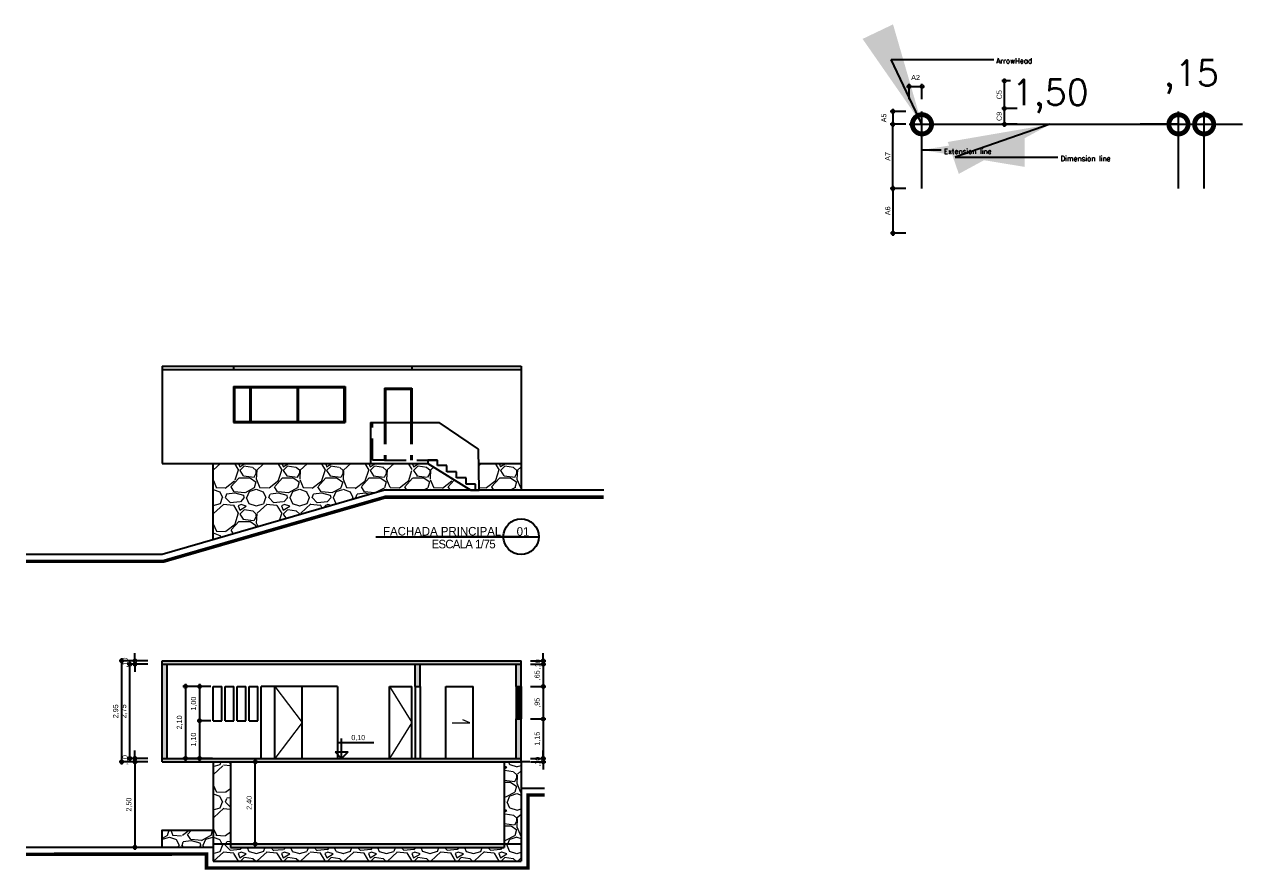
# Model space of a CAD drawing. Header units: metres. Extents: x 6220 to 6377, y 4091 to 4165.
# Drawn here: x 6244.17 to 6279.79, y 4121.72 to 4146.41 of the extents above; entities that cross this region are included whole.
import ezdxf

# ---------------------------------------------------------------- set-up
doc = ezdxf.new("R2010")
doc.units = ezdxf.units.M
doc.header["$LTSCALE"] = 0.05
doc.linetypes.add('DASHED', pattern=[19.05, 12.7, -6.35])
for name, color, linetype in [('ALV_VS', 2, 'Continuous'), ('FINA', 1, 'Continuous'), ('GROSSA', 4, 'Continuous'), ('MÉDIA', 2, 'Continuous'), ('PROJEÇÃO INFERIOR', 1, 'DASHED'), ('SECÇÃO', 3, 'Continuous'), ('SIMB_01', 1, 'Continuous'), ('TEXTO+COTAS', 8, 'Continuous')]:
    doc.layers.add(name, color=color, linetype=linetype)
doc.layers.add('COTA AZUL', color=5, linetype='Continuous', lineweight=25, true_color=0x0000ff)
doc.layers.add('COTA_SEPIA', color=7, linetype='Continuous', lineweight=25, true_color=0xd11b2c)
doc.layers.add('HATCH', color=252, linetype='Continuous', lineweight=20)
doc.styles.add('arial', font='arial.ttf')
doc.styles.add('ROMANS', font='romans.shx')
doc.styles.add('Winnie2017', font='GOTHIC.TTF')
doc.dimstyles.new('Info 01 - annot', dxfattribs={"dimtxt": 2, "dimasz": 3, "dimexe": 1, "dimexo": 1, "dimgap": 1, "dimtad": 1, "dimzin": 4, "dimtxsty": 'arial', "dimblk": 'DOTSMALL', "dimcen": 2, "dimdle": 1, "dimclrd": 256, "dimclre": 256, "dimclrt": 1, "dimazin": 2, "dimtfac": 0.09, "dimtmove": 2, "dimatfit": 2, "dimfxl": 5, "dimfxlon": 1, "dimtolj": 1, "dimtzin": 4, "dimlwd": -1, "dimarcsym": 1})

# ---------------------------------------------------------------- blocks, each defined once
blk = doc.blocks.new('_DotSmall')
at = {"color": 0, "linetype": 'ByBlock', "const_width": 0.5}
blk.add_lwpolyline([(-0.0625, 0, 1), (0.0625, 0, 1)], format="xyb", close=True, dxfattribs=at)
blk = doc.blocks.new('*D82')
at = {"layer": 'COTA AZUL', "lineweight": -2, "transparency": 16777216}
for p, q in [((6247.625, 4127.718), (6247.175, 4127.718)), ((6247.625, 4124.968), (6247.175, 4124.968))]:
    blk.add_line(p, q, dxfattribs=at)
at = {"layer": 'COTA AZUL', "transparency": 16777216}
blk.add_line((6247.25, 4124.893), (6247.25, 4127.793), dxfattribs=at)
at = {"layer": 'Defpoints', "color": 0, "transparency": 16777216}
for p in [(6247.25, 4127.718), (6248.192, 4127.718), (6248.192, 4124.968)]:
    blk.add_point(p, dxfattribs=at)
at = {"layer": 'COTA AZUL', "transparency": 16777216, "xscale": 0.225, "yscale": 0.225, "zscale": 0.225}
for p, rotation in [((6247.25, 4127.718), 90), ((6247.25, 4124.968), 270)]:
    blk.add_blockref('_DotSmall', p, dxfattribs=dict(at, rotation=rotation))
at = {"layer": 'COTA AZUL', "color": 1, "transparency": 16777216, "insert": (6247.085, 4126.343), "char_height": 0.15, "attachment_point": 5, "rotation": 90, "style": 'arial'}
blk.add_mtext('\\A1;2,75', dxfattribs=at)
blk = doc.blocks.new('*D83')
at = {"layer": 'COTA AZUL', "lineweight": -2, "transparency": 16777216}
for p, q in [((6247.775, 4127.818), (6247.325, 4127.818)), ((6247.775, 4127.718), (6247.325, 4127.718))]:
    blk.add_line(p, q, dxfattribs=at)
at = {"layer": 'COTA AZUL', "transparency": 16777216}
for p, q in [((6247.4, 4127.818), (6247.4, 4128.043)), ((6247.4, 4127.718), (6247.4, 4127.818)), ((6247.4, 4127.718), (6247.4, 4127.493))]:
    blk.add_line(p, q, dxfattribs=at)
at = {"layer": 'Defpoints', "color": 0, "transparency": 16777216}
for p in [(6247.4, 4127.818), (6248.192, 4127.818), (6248.192, 4127.718)]:
    blk.add_point(p, dxfattribs=at)
at = {"layer": 'COTA AZUL', "transparency": 16777216, "xscale": 0.225, "yscale": 0.225, "zscale": 0.225}
for p, rotation in [((6247.4, 4127.818), 270), ((6247.4, 4127.718), 90)]:
    blk.add_blockref('_DotSmall', p, dxfattribs=dict(at, rotation=rotation))
at = {"layer": 'COTA AZUL', "color": 1, "transparency": 16777216, "insert": (6247.123, 4127.768), "char_height": 0.15, "attachment_point": 5, "rotation": 90, "style": 'arial'}
blk.add_mtext('\\A1;,10', dxfattribs=at)
blk = doc.blocks.new('*D84')
at = {"layer": 'COTA AZUL', "transparency": 16777216}
blk.add_line((6247.4, 4124.94), (6247.4, 4122.295), dxfattribs=at)
at = {"layer": 'COTA AZUL', "lineweight": -2, "transparency": 16777216}
for p, q in [((6247.4, 4124.865), (6247.475, 4124.865)), ((6247.4, 4122.37), (6247.475, 4122.37))]:
    blk.add_line(p, q, dxfattribs=at)
at = {"layer": 'Defpoints', "color": 0, "transparency": 16777216}
for p in [(6247.4, 4124.865), (6247.4, 4122.37), (6247.4, 4122.37)]:
    blk.add_point(p, dxfattribs=at)
at = {"layer": 'COTA AZUL', "transparency": 16777216, "xscale": 0.225, "yscale": 0.225, "zscale": 0.225}
for p, rotation in [((6247.4, 4124.865), 90), ((6247.4, 4122.37), 270)]:
    blk.add_blockref('_DotSmall', p, dxfattribs=dict(at, rotation=rotation))
at = {"layer": 'COTA AZUL', "color": 1, "transparency": 16777216, "insert": (6247.235, 4123.618), "char_height": 0.15, "attachment_point": 5, "rotation": 90, "style": 'arial'}
blk.add_mtext('\\A1;2,50', dxfattribs=at)
blk = doc.blocks.new('*D85')
at = {"layer": 'COTA AZUL', "lineweight": -2, "transparency": 16777216}
for p, q in [((6258.963, 4127.818), (6259.413, 4127.818)), ((6258.963, 4127.718), (6259.413, 4127.718))]:
    blk.add_line(p, q, dxfattribs=at)
at = {"layer": 'COTA AZUL', "transparency": 16777216}
for p, q in [((6259.338, 4127.818), (6259.338, 4128.043)), ((6259.338, 4127.718), (6259.338, 4127.818)), ((6259.338, 4127.718), (6259.338, 4127.493))]:
    blk.add_line(p, q, dxfattribs=at)
at = {"layer": 'Defpoints', "color": 0, "transparency": 16777216}
for p in [(6258.542, 4127.718), (6258.692, 4127.818), (6259.338, 4127.818)]:
    blk.add_point(p, dxfattribs=at)
at = {"layer": 'COTA AZUL', "transparency": 16777216, "xscale": 0.225, "yscale": 0.225, "zscale": 0.225}
for p, rotation in [((6259.338, 4127.818), 270), ((6259.338, 4127.718), 90)]:
    blk.add_blockref('_DotSmall', p, dxfattribs=dict(at, rotation=rotation))
at = {"layer": 'COTA AZUL', "color": 1, "transparency": 16777216, "insert": (6259.188, 4127.718), "char_height": 0.15, "attachment_point": 5, "rotation": 90, "style": 'arial'}
blk.add_mtext('\\A1;,10', dxfattribs=at)
blk = doc.blocks.new('*D86')
at = {"layer": 'COTA AZUL', "lineweight": -2, "transparency": 16777216}
for p, q in [((6258.963, 4127.718), (6259.413, 4127.718)), ((6258.963, 4127.068), (6259.413, 4127.068))]:
    blk.add_line(p, q, dxfattribs=at)
at = {"layer": 'COTA AZUL', "transparency": 16777216}
blk.add_line((6259.338, 4127.793), (6259.338, 4126.993), dxfattribs=at)
at = {"layer": 'Defpoints', "color": 0, "transparency": 16777216}
for p in [(6258.542, 4127.718), (6258.542, 4127.068), (6259.338, 4127.068)]:
    blk.add_point(p, dxfattribs=at)
at = {"layer": 'COTA AZUL', "transparency": 16777216, "xscale": 0.225, "yscale": 0.225, "zscale": 0.225}
for p, rotation in [((6259.338, 4127.718), 90), ((6259.338, 4127.068), 270)]:
    blk.add_blockref('_DotSmall', p, dxfattribs=dict(at, rotation=rotation))
at = {"layer": 'COTA AZUL', "color": 1, "transparency": 16777216, "insert": (6259.173, 4127.393), "char_height": 0.15, "attachment_point": 5, "rotation": 90, "style": 'arial'}
blk.add_mtext('\\A1;,65', dxfattribs=at)
blk = doc.blocks.new('*D87')
at = {"layer": 'COTA AZUL', "lineweight": -2, "transparency": 16777216}
for p, q in [((6258.963, 4127.068), (6259.413, 4127.068)), ((6258.963, 4126.118), (6259.413, 4126.118))]:
    blk.add_line(p, q, dxfattribs=at)
at = {"layer": 'COTA AZUL', "transparency": 16777216}
blk.add_line((6259.338, 4127.143), (6259.338, 4126.043), dxfattribs=at)
at = {"layer": 'Defpoints', "color": 0, "transparency": 16777216}
for p in [(6258.542, 4127.068), (6258.542, 4126.118), (6259.338, 4126.118)]:
    blk.add_point(p, dxfattribs=at)
at = {"layer": 'COTA AZUL', "transparency": 16777216, "xscale": 0.225, "yscale": 0.225, "zscale": 0.225}
for p, rotation in [((6259.338, 4127.068), 90), ((6259.338, 4126.118), 270)]:
    blk.add_blockref('_DotSmall', p, dxfattribs=dict(at, rotation=rotation))
at = {"layer": 'COTA AZUL', "color": 1, "transparency": 16777216, "insert": (6259.173, 4126.593), "char_height": 0.15, "attachment_point": 5, "rotation": 90, "style": 'arial'}
blk.add_mtext('\\A1;,95', dxfattribs=at)
blk = doc.blocks.new('*D88')
at = {"layer": 'COTA AZUL', "lineweight": -2, "transparency": 16777216}
for p, q in [((6258.963, 4126.118), (6259.413, 4126.118)), ((6258.963, 4124.968), (6259.413, 4124.968))]:
    blk.add_line(p, q, dxfattribs=at)
at = {"layer": 'COTA AZUL', "transparency": 16777216}
blk.add_line((6259.338, 4126.193), (6259.338, 4124.893), dxfattribs=at)
at = {"layer": 'Defpoints', "color": 0, "transparency": 16777216}
for p in [(6258.542, 4126.118), (6258.542, 4124.968), (6259.338, 4124.968)]:
    blk.add_point(p, dxfattribs=at)
at = {"layer": 'COTA AZUL', "transparency": 16777216, "xscale": 0.225, "yscale": 0.225, "zscale": 0.225}
for p, rotation in [((6259.338, 4126.118), 90), ((6259.338, 4124.968), 270)]:
    blk.add_blockref('_DotSmall', p, dxfattribs=dict(at, rotation=rotation))
at = {"layer": 'COTA AZUL', "color": 1, "transparency": 16777216, "insert": (6259.173, 4125.543), "char_height": 0.15, "attachment_point": 5, "rotation": 90, "style": 'arial'}
blk.add_mtext('\\A1;1,15', dxfattribs=at)
blk = doc.blocks.new('*D89')
at = {"layer": 'COTA AZUL', "lineweight": -2, "transparency": 16777216}
for p, q in [((6258.963, 4124.968), (6259.413, 4124.968)), ((6258.963, 4124.868), (6259.413, 4124.868))]:
    blk.add_line(p, q, dxfattribs=at)
at = {"layer": 'COTA AZUL', "transparency": 16777216}
for p, q in [((6259.338, 4124.968), (6259.338, 4125.193)), ((6259.338, 4124.968), (6259.338, 4124.868)), ((6259.338, 4124.868), (6259.338, 4124.643))]:
    blk.add_line(p, q, dxfattribs=at)
at = {"layer": 'Defpoints', "color": 0, "transparency": 16777216}
for p in [(6258.542, 4124.968), (6258.692, 4124.868), (6259.338, 4124.868)]:
    blk.add_point(p, dxfattribs=at)
at = {"layer": 'COTA AZUL', "transparency": 16777216, "xscale": 0.225, "yscale": 0.225, "zscale": 0.225}
for p, rotation in [((6259.338, 4124.968), 270), ((6259.338, 4124.868), 90)]:
    blk.add_blockref('_DotSmall', p, dxfattribs=dict(at, rotation=rotation))
at = {"layer": 'COTA AZUL', "color": 1, "transparency": 16777216, "insert": (6259.188, 4124.868), "char_height": 0.15, "attachment_point": 5, "rotation": 90, "style": 'arial'}
blk.add_mtext('\\A1;,10', dxfattribs=at)
blk = doc.blocks.new('*D90')
at = {"layer": 'COTA AZUL', "lineweight": -2, "transparency": 16777216}
for p, q in [((6249.617, 4127.068), (6249.215, 4127.068)), ((6249.617, 4126.068), (6249.215, 4126.068))]:
    blk.add_line(p, q, dxfattribs=at)
at = {"layer": 'COTA AZUL', "transparency": 16777216}
blk.add_line((6249.29, 4127.143), (6249.29, 4125.993), dxfattribs=at)
at = {"layer": 'Defpoints', "color": 0, "transparency": 16777216}
for p in [(6249.692, 4127.068), (6249.29, 4126.068), (6249.692, 4126.068)]:
    blk.add_point(p, dxfattribs=at)
at = {"layer": 'COTA AZUL', "transparency": 16777216, "xscale": 0.225, "yscale": 0.225, "zscale": 0.225}
for p, rotation in [((6249.29, 4127.068), 90), ((6249.29, 4126.068), 270)]:
    blk.add_blockref('_DotSmall', p, dxfattribs=dict(at, rotation=rotation))
at = {"layer": 'COTA AZUL', "color": 1, "transparency": 16777216, "insert": (6249.125, 4126.568), "char_height": 0.15, "attachment_point": 5, "rotation": 90, "style": 'arial'}
blk.add_mtext('\\A1;1,00', dxfattribs=at)
blk = doc.blocks.new('*D91')
at = {"layer": 'COTA AZUL', "lineweight": -2, "transparency": 16777216}
for p, q in [((6249.253, 4127.068), (6248.803, 4127.068)), ((6249.253, 4124.968), (6248.803, 4124.968))]:
    blk.add_line(p, q, dxfattribs=at)
at = {"layer": 'COTA AZUL', "transparency": 16777216}
blk.add_line((6248.878, 4127.143), (6248.878, 4124.893), dxfattribs=at)
at = {"layer": 'Defpoints', "color": 0, "transparency": 16777216}
for p in [(6251.092, 4127.068), (6248.878, 4124.968), (6251.092, 4124.968)]:
    blk.add_point(p, dxfattribs=at)
at = {"layer": 'COTA AZUL', "transparency": 16777216, "xscale": 0.225, "yscale": 0.225, "zscale": 0.225}
for p, rotation in [((6248.878, 4127.068), 90), ((6248.878, 4124.968), 270)]:
    blk.add_blockref('_DotSmall', p, dxfattribs=dict(at, rotation=rotation))
at = {"layer": 'COTA AZUL', "color": 1, "transparency": 16777216, "insert": (6248.713, 4126.018), "char_height": 0.15, "attachment_point": 5, "rotation": 90, "style": 'arial'}
blk.add_mtext('\\A1;2,10', dxfattribs=at)
blk = doc.blocks.new('*D92')
at = {"layer": 'COTA AZUL', "lineweight": -2, "transparency": 16777216}
for p, q in [((6247.775, 4124.968), (6247.325, 4124.968)), ((6247.775, 4124.868), (6247.325, 4124.868))]:
    blk.add_line(p, q, dxfattribs=at)
at = {"layer": 'COTA AZUL', "transparency": 16777216}
for p, q in [((6247.4, 4124.968), (6247.4, 4125.193)), ((6247.4, 4124.968), (6247.4, 4124.868)), ((6247.4, 4124.868), (6247.4, 4124.643))]:
    blk.add_line(p, q, dxfattribs=at)
at = {"layer": 'Defpoints', "color": 0, "transparency": 16777216}
for p in [(6247.4, 4124.868), (6248.192, 4124.968), (6248.192, 4124.868)]:
    blk.add_point(p, dxfattribs=at)
at = {"layer": 'COTA AZUL', "transparency": 16777216, "xscale": 0.225, "yscale": 0.225, "zscale": 0.225}
for p, rotation in [((6247.4, 4124.968), 270), ((6247.4, 4124.868), 90)]:
    blk.add_blockref('_DotSmall', p, dxfattribs=dict(at, rotation=rotation))
at = {"layer": 'COTA AZUL', "color": 1, "transparency": 16777216, "insert": (6247.122, 4124.918), "char_height": 0.15, "attachment_point": 5, "rotation": 90, "style": 'arial'}
blk.add_mtext('\\A1;,10', dxfattribs=at)
blk = doc.blocks.new('*D93')
at = {"layer": 'COTA AZUL', "lineweight": -2, "transparency": 16777216}
for p, q in [((6247.389, 4127.818), (6246.939, 4127.818)), ((6247.389, 4124.868), (6246.939, 4124.868))]:
    blk.add_line(p, q, dxfattribs=at)
at = {"layer": 'COTA AZUL', "transparency": 16777216}
blk.add_line((6247.014, 4124.793), (6247.014, 4127.893), dxfattribs=at)
at = {"layer": 'Defpoints', "color": 0, "transparency": 16777216}
for p in [(6247.014, 4127.818), (6248.192, 4127.818), (6248.192, 4124.868)]:
    blk.add_point(p, dxfattribs=at)
at = {"layer": 'COTA AZUL', "transparency": 16777216, "xscale": 0.225, "yscale": 0.225, "zscale": 0.225}
for p, rotation in [((6247.014, 4127.818), 90), ((6247.014, 4124.868), 270)]:
    blk.add_blockref('_DotSmall', p, dxfattribs=dict(at, rotation=rotation))
at = {"layer": 'COTA AZUL', "color": 1, "transparency": 16777216, "insert": (6246.849, 4126.343), "char_height": 0.15, "attachment_point": 5, "rotation": 90, "style": 'arial'}
blk.add_mtext('\\A1;2,95', dxfattribs=at)
blk = doc.blocks.new('*D94')
at = {"layer": 'COTA AZUL', "lineweight": -2, "transparency": 16777216}
for p, q in [((6250.544, 4124.868), (6250.994, 4124.868)), ((6250.544, 4122.468), (6250.994, 4122.468))]:
    blk.add_line(p, q, dxfattribs=at)
at = {"layer": 'COTA AZUL', "transparency": 16777216}
blk.add_line((6250.919, 4122.393), (6250.919, 4124.943), dxfattribs=at)
at = {"layer": 'Defpoints', "color": 0, "transparency": 16777216}
for p in [(6250.192, 4124.868), (6250.919, 4124.868), (6250.192, 4122.468)]:
    blk.add_point(p, dxfattribs=at)
at = {"layer": 'COTA AZUL', "transparency": 16777216, "xscale": 0.225, "yscale": 0.225, "zscale": 0.225}
for p, rotation in [((6250.919, 4124.868), 90), ((6250.919, 4122.468), 270)]:
    blk.add_blockref('_DotSmall', p, dxfattribs=dict(at, rotation=rotation))
at = {"layer": 'COTA AZUL', "color": 1, "transparency": 16777216, "insert": (6250.754, 4123.668), "char_height": 0.15, "attachment_point": 5, "rotation": 90, "style": 'arial'}
blk.add_mtext('\\A1;2,40', dxfattribs=at)
blk = doc.blocks.new('*D116')
at = {"layer": 'COTA AZUL', "lineweight": -2, "transparency": 16777216}
for p, q in [((6249.617, 4126.068), (6249.215, 4126.068)), ((6249.665, 4124.968), (6249.215, 4124.968))]:
    blk.add_line(p, q, dxfattribs=at)
at = {"layer": 'COTA AZUL', "transparency": 16777216}
blk.add_line((6249.29, 4126.143), (6249.29, 4124.893), dxfattribs=at)
at = {"layer": 'Defpoints', "color": 0, "transparency": 16777216}
for p in [(6249.692, 4126.068), (6249.29, 4124.968), (6251.092, 4124.968)]:
    blk.add_point(p, dxfattribs=at)
at = {"layer": 'COTA AZUL', "transparency": 16777216, "xscale": 0.225, "yscale": 0.225, "zscale": 0.225}
for p, rotation in [((6249.29, 4126.068), 90), ((6249.29, 4124.968), 270)]:
    blk.add_blockref('_DotSmall', p, dxfattribs=dict(at, rotation=rotation))
at = {"layer": 'COTA AZUL', "color": 1, "transparency": 16777216, "insert": (6249.125, 4125.518), "char_height": 0.15, "attachment_point": 5, "rotation": 90, "style": 'arial'}
blk.add_mtext('\\A1;1,10', dxfattribs=at)
blk = doc.blocks.new('CT_NIVEL_CORTE')
at = {"layer": 'SIMB_01'}
for p, q in [((-0.00177, 0.00624), (0.01262, 0.00624)), ((0, 0), (0, 0.00775)), ((-0.0025, 0.0025), (0.0025, 0.0025)), ((-0.0025, 0.0025), (0, 0)), ((0, 0), (0.0025, 0.0025))]:
    blk.add_line(p, q, dxfattribs=at)
at = {"layer": 'SIMB_01', "style": 'Winnie2017'}
blk.add_attdef('00,00', (0.00381, 0.0071), '', height=0.002, dxfattribs=at)
blk = doc.blocks.new('*D129')
at = {"layer": 'COTA_SEPIA', "lineweight": -2, "transparency": 16777216}
for p, q in [((6269.935, 4143.492), (6269.485, 4143.492)), ((6269.935, 4141.617), (6269.485, 4141.617))]:
    blk.add_line(p, q, dxfattribs=at)
at = {"layer": 'COTA_SEPIA', "transparency": 16777216}
blk.add_line((6269.56, 4141.542), (6269.56, 4143.567), dxfattribs=at)
at = {"layer": 'Defpoints', "color": 0, "transparency": 16777216}
for p in [(6269.56, 4143.492), (6270.037, 4143.492), (6270.412, 4141.617)]:
    blk.add_point(p, dxfattribs=at)
at = {"layer": 'COTA_SEPIA', "transparency": 16777216, "xscale": 0.225, "yscale": 0.225, "zscale": 0.225}
for p, rotation in [((6269.56, 4143.492), 90), ((6269.56, 4141.617), 270)]:
    blk.add_blockref('_DotSmall', p, dxfattribs=dict(at, rotation=rotation))
at = {"layer": 'COTA_SEPIA', "color": 1, "transparency": 16777216, "insert": (6269.41, 4142.554), "char_height": 0.15, "attachment_point": 5, "rotation": 90, "style": 'arial'}
blk.add_mtext('\\A1;A7', dxfattribs=at)
blk = doc.blocks.new('*D131')
at = {"layer": 'COTA_SEPIA', "lineweight": -2, "transparency": 16777216}
for p, q in [((6269.935, 4143.867), (6269.485, 4143.867)), ((6269.935, 4143.492), (6269.485, 4143.492))]:
    blk.add_line(p, q, dxfattribs=at)
at = {"layer": 'COTA_SEPIA', "transparency": 16777216}
blk.add_line((6269.56, 4143.942), (6269.56, 4143.417), dxfattribs=at)
at = {"layer": 'Defpoints', "color": 0, "transparency": 16777216}
for p in [(6270.412, 4143.867), (6269.56, 4143.492), (6274.162, 4143.492)]:
    blk.add_point(p, dxfattribs=at)
at = {"layer": 'COTA_SEPIA', "transparency": 16777216, "xscale": 0.225, "yscale": 0.225, "zscale": 0.225}
for p, rotation in [((6269.56, 4143.867), 90), ((6269.56, 4143.492), 270)]:
    blk.add_blockref('_DotSmall', p, dxfattribs=dict(at, rotation=rotation))
at = {"layer": 'COTA_SEPIA', "color": 1, "transparency": 16777216, "insert": (6269.296, 4143.679), "char_height": 0.15, "attachment_point": 5, "rotation": 90, "style": 'arial'}
blk.add_mtext('\\A1;A5', dxfattribs=at)
blk = doc.blocks.new('*D132')
at = {"layer": 'COTA_SEPIA', "lineweight": -2, "transparency": 16777216}
for p, q in [((6273.198, 4143.955), (6272.748, 4143.955)), ((6273.198, 4143.492), (6272.748, 4143.492))]:
    blk.add_line(p, q, dxfattribs=at)
at = {"layer": 'COTA_SEPIA', "transparency": 16777216}
blk.add_line((6272.823, 4143.417), (6272.823, 4144.03), dxfattribs=at)
at = {"layer": 'Defpoints', "color": 0, "transparency": 16777216}
for p in [(6272.823, 4143.955), (6274.162, 4143.955), (6274.162, 4143.492)]:
    blk.add_point(p, dxfattribs=at)
at = {"layer": 'COTA_SEPIA', "transparency": 16777216, "xscale": 0.225, "yscale": 0.225, "zscale": 0.225}
for p, rotation in [((6272.823, 4143.955), 90), ((6272.823, 4143.492), 270)]:
    blk.add_blockref('_DotSmall', p, dxfattribs=dict(at, rotation=rotation))
at = {"layer": 'COTA_SEPIA', "color": 1, "transparency": 16777216, "insert": (6272.67, 4143.724), "char_height": 0.15, "attachment_point": 5, "rotation": 90, "style": 'arial'}
blk.add_mtext('\\A1;C9', dxfattribs=at)
blk = doc.blocks.new('*D133')
at = {"layer": 'COTA_SEPIA', "transparency": 16777216}
blk.add_line((6272.823, 4143.88), (6272.823, 4144.835), dxfattribs=at)
at = {"layer": 'COTA_SEPIA', "lineweight": -2, "transparency": 16777216}
for p, q in [((6272.998, 4144.76), (6272.748, 4144.76)), ((6273.198, 4143.955), (6272.748, 4143.955))]:
    blk.add_line(p, q, dxfattribs=at)
at = {"layer": 'Defpoints', "color": 0, "transparency": 16777216}
for p in [(6272.823, 4144.76), (6273.073, 4144.76), (6274.162, 4143.955)]:
    blk.add_point(p, dxfattribs=at)
at = {"layer": 'COTA_SEPIA', "transparency": 16777216, "xscale": 0.225, "yscale": 0.225, "zscale": 0.225}
for p, rotation in [((6272.823, 4144.76), 90), ((6272.823, 4143.955), 270)]:
    blk.add_blockref('_DotSmall', p, dxfattribs=dict(at, rotation=rotation))
at = {"layer": 'COTA_SEPIA', "color": 1, "transparency": 16777216, "insert": (6272.67, 4144.357), "char_height": 0.15, "attachment_point": 5, "rotation": 90, "style": 'arial'}
blk.add_mtext('\\A1;C5', dxfattribs=at)
blk = doc.blocks.new('*D134')
at = {"layer": 'COTA_SEPIA', "lineweight": -2, "transparency": 16777216}
for p, q in [((6269.938, 4141.617), (6269.488, 4141.617)), ((6269.938, 4140.314), (6269.488, 4140.314))]:
    blk.add_line(p, q, dxfattribs=at)
at = {"layer": 'COTA_SEPIA', "transparency": 16777216}
blk.add_line((6269.563, 4141.692), (6269.563, 4140.239), dxfattribs=at)
at = {"layer": 'Defpoints', "color": 0, "transparency": 16777216}
for p in [(6270.412, 4141.617), (6269.563, 4140.314), (6270.412, 4140.314)]:
    blk.add_point(p, dxfattribs=at)
at = {"layer": 'COTA_SEPIA', "transparency": 16777216, "xscale": 0.225, "yscale": 0.225, "zscale": 0.225}
for p, rotation in [((6269.563, 4141.617), 90), ((6269.563, 4140.314), 270)]:
    blk.add_blockref('_DotSmall', p, dxfattribs=dict(at, rotation=rotation))
at = {"layer": 'COTA_SEPIA', "color": 1, "transparency": 16777216, "insert": (6269.411, 4140.965), "char_height": 0.15, "attachment_point": 5, "rotation": 90, "style": 'arial'}
blk.add_mtext('\\A1;A6', dxfattribs=at)
blk = doc.blocks.new('*D142')
at = {"layer": 'COTA_SEPIA', "transparency": 16777216}
blk.add_line((6269.962, 4144.598), (6270.487, 4144.598), dxfattribs=at)
at = {"layer": 'COTA_SEPIA', "lineweight": -2, "transparency": 16777216}
for p, q in [((6270.037, 4144.223), (6270.037, 4144.673)), ((6270.412, 4144.223), (6270.412, 4144.673))]:
    blk.add_line(p, q, dxfattribs=at)
at = {"layer": 'Defpoints', "color": 0, "transparency": 16777216}
for p in [(6270.412, 4144.598), (6270.037, 4143.492), (6270.412, 4143.492)]:
    blk.add_point(p, dxfattribs=at)
at = {"layer": 'COTA_SEPIA', "transparency": 16777216, "xscale": 0.225, "yscale": 0.225, "zscale": 0.225, "rotation": 180}
blk.add_blockref('_DotSmall', (6270.037, 4144.598), dxfattribs=at)
at = {"layer": 'COTA_SEPIA', "transparency": 16777216, "xscale": 0.225, "yscale": 0.225, "zscale": 0.225}
blk.add_blockref('_DotSmall', (6270.412, 4144.598), dxfattribs=at)
at = {"layer": 'COTA_SEPIA', "color": 1, "transparency": 16777216, "insert": (6270.225, 4144.861), "char_height": 0.15, "attachment_point": 5, "style": 'arial'}
blk.add_mtext('\\A1;A2', dxfattribs=at)

msp = doc.modelspace()

# ---------------------------------------------------------------- hatches: boundary and pattern name
at = {"layer": 'HATCH', "transparency": 33554587}
h = msp.add_hatch(dxfattribs=at)
h.set_pattern_fill('GRAVEL', color=256, scale=0.05)
h.paths.add_polyline_path([(6249.692, 4133.58), (6249.692, 4131.355), (6254.692, 4132.8), (6257.222, 4132.8), (6255.962, 4133.58)])
h = msp.add_hatch(dxfattribs=at)
h.set_pattern_fill('GRAVEL', color=256, scale=0.05)
h.paths.add_polyline_path([(6258.692, 4133.58), (6257.449, 4133.58), (6257.462, 4132.8), (6258.692, 4132.8)])
h = msp.add_hatch(color=256, dxfattribs=at)
h.dxf.hatch_style = 1
h.paths.add_polyline_path([(6258.692, 4127.718), (6258.542, 4127.718), (6258.542, 4127.068), (6258.692, 4127.068)])
h = msp.add_hatch(color=256, dxfattribs=at)
h.dxf.hatch_style = 1
h.paths.add_polyline_path([(6258.692, 4126.118), (6258.542, 4126.118), (6258.542, 4124.968), (6258.692, 4124.968)])
h = msp.add_hatch(dxfattribs=at)
h.set_pattern_fill('GRAVEL', color=256, scale=0.05)
h.paths.add_polyline_path([(6250.192, 4124.868), (6249.692, 4124.868), (6249.692, 4122.468), (6250.192, 4122.468)])
h = msp.add_hatch(dxfattribs=at)
h.set_pattern_fill('GRAVEL', color=256, scale=0.05)
h.paths.add_polyline_path([(6258.692, 4124.868), (6258.192, 4124.868), (6258.192, 4122.468), (6258.692, 4122.468)])
h = msp.add_hatch(dxfattribs=at)
h.set_pattern_fill('GRAVEL', color=256, scale=0.05)
h.paths.add_polyline_path([(6249.692, 4122.367), (6249.692, 4122.867), (6248.192, 4122.867), (6248.192, 4122.367)])
h = msp.add_hatch(dxfattribs=at)
h.set_pattern_fill('GRAVEL', color=256, scale=0.05)
h.paths.add_polyline_path([(6258.692, 4122.468), (6258.192, 4122.468), (6258.192, 4122.368), (6250.192, 4122.368), (6250.192, 4122.468), (6249.692, 4122.468), (6249.692, 4121.968), (6258.692, 4121.968)])
h = msp.add_hatch(color=256, dxfattribs=at)
h.dxf.hatch_style = 1
h.paths.add_polyline_path([(6258.192, 4122.468), (6250.192, 4122.468), (6250.192, 4122.368), (6258.192, 4122.368)])
at = {"layer": 'TEXTO+COTAS', "transparency": 33554587}
h = msp.add_hatch(color=256, dxfattribs=at)
h.dxf.hatch_style = 1
h.paths.add_polyline_path([(6258.692, 4127.818), (6255.742, 4127.818), (6248.192, 4127.818), (6248.192, 4127.718), (6255.742, 4127.718), (6258.692, 4127.718)])
h = msp.add_hatch(color=256, dxfattribs=at)
h.dxf.hatch_style = 1
h.paths.add_polyline_path([(6248.342, 4127.718), (6248.192, 4127.718), (6248.192, 4124.968), (6248.342, 4124.968)])
h = msp.add_hatch(color=256, dxfattribs=at)
h.dxf.hatch_style = 1
h.paths.add_polyline_path([(6255.592, 4127.068), (6255.742, 4127.068), (6255.742, 4127.718), (6255.592, 4127.718)])
h = msp.add_hatch(color=256, dxfattribs=at)
h.dxf.hatch_style = 1
h.paths.add_polyline_path([(6258.692, 4124.968), (6248.192, 4124.968), (6248.192, 4124.868), (6258.692, 4124.868)])

# ---------------------------------------------------------------- linework, layer by layer
at = {"layer": 'ALV_VS'}
for p, q in [((6249.692, 4131.355), (6249.692, 4133.58)), ((6255.592, 4127.068), (6255.592, 4124.968)), ((6255.742, 4127.068), (6255.742, 4124.968))]:
    msp.add_line(p, q, dxfattribs=at)
at = {"layer": 'COTA AZUL'}
for p, q in [((6270.412, 4141.617), (6270.412, 4143.867)), ((6277.912, 4141.617), (6277.912, 4143.867)), ((6277.912, 4141.617), (6277.912, 4143.867)), ((6278.662, 4141.617), (6278.662, 4143.867)), ((6270.037, 4143.492), (6278.287, 4143.492)), ((6277.912, 4143.492), (6276.787, 4143.492)), ((6277.912, 4143.492), (6278.662, 4143.492)), ((6278.662, 4143.492), (6279.787, 4143.492))]:
    msp.add_line(p, q, dxfattribs=at)
at = {"layer": 'FINA'}
for p, q in [((6250.282, 4135.83), (6253.542, 4135.83)), ((6250.282, 4135.83), (6250.282, 4134.78)), ((6250.312, 4135.8), (6250.312, 4134.81)), ((6250.312, 4135.8), (6250.762, 4135.8)), ((6250.762, 4135.8), (6250.762, 4134.81)), ((6250.792, 4135.8), (6252.142, 4135.8)), ((6250.792, 4135.8), (6250.792, 4134.81)), ((6252.142, 4135.8), (6252.142, 4134.81)), ((6252.172, 4135.8), (6253.512, 4135.8)), ((6252.172, 4135.8), (6252.172, 4134.81)), ((6253.512, 4135.8), (6253.512, 4134.81)), ((6253.542, 4135.83), (6253.542, 4134.78)), ((6254.692, 4135.78), (6255.492, 4135.78)), ((6254.692, 4135.78), (6254.692, 4134.78)), ((6254.722, 4135.75), (6255.462, 4135.75)), ((6254.722, 4135.75), (6254.722, 4134.78)), ((6255.462, 4135.75), (6255.462, 4134.78)), ((6255.492, 4135.78), (6255.492, 4134.78)), ((6250.282, 4134.78), (6253.542, 4134.78)), ((6250.312, 4134.81), (6250.762, 4134.81)), ((6250.792, 4134.81), (6252.142, 4134.81)), ((6252.172, 4134.81), (6253.512, 4134.81)), ((6254.442, 4131.445), (6259.206, 4131.445)), ((6258.689, 4131.445), (6255.732, 4131.445)), ((6251.492, 4124.968), (6251.492, 4127.068)), ((6252.292, 4124.968), (6252.292, 4127.068)), ((6252.292, 4124.968), (6252.292, 4127.068)), ((6258.542, 4127.068), (6258.542, 4126.118)), ((6258.692, 4127.068), (6258.692, 4126.118)), ((6249.014, 4124.868), (6249.017, 4124.868))]:
    msp.add_line(p, q, dxfattribs=at)
msp.add_circle((6258.689, 4131.445), 0.518, dxfattribs=at)
at = {"layer": 'GROSSA'}
for p, q in [((6254.292, 4134.78), (6254.292, 4133.58)), ((6254.292, 4134.78), (6256.292, 4134.78)), ((6257.441, 4134), (6256.292, 4134.78)), ((6257.462, 4132.8), (6257.441, 4134)), ((6254.242, 4133.58), (6255.962, 4133.58)), ((6255.962, 4133.58), (6257.222, 4132.8)), ((6257.222, 4132.8), (6257.462, 4132.8))]:
    msp.add_line(p, q, dxfattribs=at)
at = {"layer": 'HATCH', "transparency": 33554587}
for p, q in [((6251.492, 4127.068), (6252.292, 4126.018)), ((6254.842, 4127.068), (6255.492, 4126.018)), ((6252.292, 4126.018), (6251.492, 4124.968)), ((6255.492, 4126.018), (6254.842, 4124.968)), ((6256.678, 4126.005), (6257.196, 4126.005)), ((6257.196, 4126.005), (6256.986, 4126.096))]:
    msp.add_line(p, q, dxfattribs=at)
at = {"layer": 'MÉDIA'}
for p, q in [((6248.192, 4136.43), (6248.192, 4133.58)), ((6248.192, 4136.43), (6250.282, 4136.43)), ((6248.192, 4136.33), (6250.282, 4136.33)), ((6255.492, 4136.43), (6258.692, 4136.43)), ((6255.492, 4136.33), (6258.692, 4136.33)), ((6258.692, 4136.43), (6258.692, 4133.58)), ((6248.192, 4133.58), (6254.242, 4133.58)), ((6257.449, 4133.58), (6258.692, 4133.58)), ((6258.692, 4133.58), (6258.692, 4132.8)), ((6249.692, 4127.068), (6249.942, 4127.068)), ((6249.692, 4127.068), (6249.942, 4127.068)), ((6249.692, 4127.068), (6249.942, 4127.068)), ((6249.692, 4126.068), (6249.692, 4127.068)), ((6249.942, 4126.068), (6249.942, 4127.068)), ((6250.042, 4127.068), (6250.292, 4127.068)), ((6250.042, 4127.068), (6250.292, 4127.068)), ((6250.042, 4127.068), (6250.292, 4127.068)), ((6250.042, 4126.068), (6250.042, 4127.068)), ((6250.292, 4126.068), (6250.292, 4127.068)), ((6250.392, 4127.068), (6250.642, 4127.068)), ((6250.392, 4127.068), (6250.642, 4127.068)), ((6250.392, 4127.068), (6250.642, 4127.068)), ((6250.392, 4126.068), (6250.392, 4127.068)), ((6250.642, 4126.068), (6250.642, 4127.068)), ((6250.742, 4127.068), (6250.992, 4127.068)), ((6250.742, 4127.068), (6250.992, 4127.068)), ((6250.742, 4127.068), (6250.992, 4127.068)), ((6250.742, 4126.068), (6250.742, 4127.068)), ((6250.992, 4126.068), (6250.992, 4127.068)), ((6251.092, 4124.968), (6251.092, 4127.068)), ((6253.322, 4127.068), (6251.092, 4127.068)), ((6253.322, 4127.068), (6253.322, 4124.968)), ((6254.842, 4124.968), (6254.842, 4127.068)), ((6254.842, 4127.068), (6255.492, 4127.068)), ((6255.492, 4124.968), (6255.492, 4127.068)), ((6256.492, 4127.068), (6257.292, 4127.068)), ((6256.492, 4124.968), (6256.492, 4127.068)), ((6257.292, 4124.968), (6257.292, 4127.068)), ((6249.692, 4126.068), (6249.942, 4126.068)), ((6250.042, 4126.068), (6250.292, 4126.068)), ((6250.392, 4126.068), (6250.642, 4126.068)), ((6250.742, 4126.068), (6250.992, 4126.068))]:
    msp.add_line(p, q, dxfattribs=at)
msp.add_lwpolyline([(6248.192, 4122.367), (6248.192, 4122.867), (6249.692, 4122.867)], dxfattribs=at)
at = {"layer": 'PROJEÇÃO INFERIOR'}
for p, q in [((6254.342, 4134.73), (6254.342, 4134.78)), ((6254.342, 4133.68), (6254.342, 4134.73)), ((6254.692, 4134.78), (6254.692, 4133.68)), ((6254.722, 4134.78), (6254.722, 4133.68)), ((6255.462, 4134.78), (6255.462, 4133.68)), ((6255.492, 4134.78), (6255.492, 4133.68)), ((6254.692, 4133.68), (6254.342, 4133.68)), ((6254.692, 4133.68), (6256.242, 4133.68)), ((6256.242, 4133.68), (6255.962, 4133.68)), ((6255.962, 4133.68), (6255.962, 4133.58)), ((6258.945, 4124.868), (6258.692, 4124.868))]:
    msp.add_line(p, q, dxfattribs=at)
msp.add_lwpolyline([(6257.362, 4132.8), (6257.362, 4132.98), (6257.082, 4132.98), (6257.082, 4133.16), (6256.802, 4133.16), (6256.802, 4133.34), (6256.522, 4133.34), (6256.522, 4133.52), (6256.242, 4133.52), (6256.242, 4133.68)], dxfattribs=at)
at = {"layer": 'SECÇÃO'}
for p, q in [((6250.282, 4136.43), (6255.492, 4136.43)), ((6250.282, 4136.43), (6250.282, 4136.33)), ((6250.282, 4136.33), (6255.492, 4136.33)), ((6255.492, 4136.43), (6255.492, 4136.33)), ((6248.192, 4124.868), (6248.192, 4127.818)), ((6248.192, 4127.818), (6255.742, 4127.818)), ((6248.192, 4127.718), (6255.742, 4127.718)), ((6248.342, 4124.968), (6248.342, 4127.718)), ((6255.592, 4127.068), (6255.592, 4127.718)), ((6255.742, 4127.818), (6258.692, 4127.818)), ((6255.742, 4127.718), (6258.692, 4127.718)), ((6255.742, 4127.068), (6255.742, 4127.718)), ((6258.542, 4127.068), (6258.542, 4127.718)), ((6258.692, 4127.068), (6258.692, 4127.818)), ((6255.592, 4127.068), (6255.742, 4127.068)), ((6258.542, 4127.068), (6258.692, 4127.068)), ((6258.602, 4127.068), (6258.602, 4126.118)), ((6258.632, 4127.068), (6258.632, 4126.118)), ((6258.542, 4124.968), (6258.542, 4126.118)), ((6258.542, 4124.968), (6258.542, 4126.118)), ((6258.542, 4126.118), (6258.692, 4126.118)), ((6258.692, 4124.868), (6258.692, 4126.118)), ((6248.192, 4124.968), (6258.692, 4124.968)), ((6248.192, 4124.868), (6258.692, 4124.868)), ((6249.692, 4124.868), (6249.692, 4122.468)), ((6250.192, 4124.868), (6250.192, 4122.368)), ((6258.192, 4124.868), (6258.192, 4122.368)), ((6258.692, 4124.868), (6258.692, 4122.468)), ((6258.692, 4124.098), (6259.377, 4124.098)), ((6249.692, 4122.468), (6258.692, 4122.468)), ((6249.692, 4122.468), (6249.692, 4121.968)), ((6258.692, 4122.468), (6258.692, 4121.968)), ((6249.692, 4122.367), (6244.217, 4122.367)), ((6250.192, 4122.368), (6258.192, 4122.368)), ((6249.692, 4121.968), (6258.692, 4121.968))]:
    msp.add_line(p, q, dxfattribs=at)
msp.add_lwpolyline([(6261.105, 4132.8), (6254.692, 4132.8), (6248.192, 4130.921), (6244.217, 4130.921)], dxfattribs=at)
at = {"layer": 'SECÇÃO', "const_width": 0.1}
for points in [[(6261.105, 4132.6), (6254.721, 4132.6), (6248.221, 4130.721), (6244.217, 4130.721)], [(6244.217, 4122.167), (6249.492, 4122.171), (6249.492, 4121.768), (6258.892, 4121.768), (6258.892, 4123.898), (6259.377, 4123.898)]]:
    msp.add_lwpolyline(points, dxfattribs=at)

# ---------------------------------------------------------------- block references
at = {"layer": 'ALV_VS', "xscale": 75, "yscale": 75, "zscale": 75}
msp.add_blockref('CT_NIVEL_CORTE', (6253.442, 4124.968), dxfattribs=at).add_auto_attribs({'00,00': '0,10'})
at = {"layer": 'COTA AZUL', "xscale": 1.125, "yscale": 1.125, "zscale": 1.125, "rotation": 180}
for p in [(6270.412, 4143.492), (6278.662, 4143.492)]:
    msp.add_blockref('_DotSmall', p, dxfattribs=at)
at = {"layer": 'COTA AZUL', "xscale": 1.125, "yscale": 1.125, "zscale": 1.125}
msp.add_blockref('_DotSmall', (6277.912, 4143.492), dxfattribs=at)
msp.add_blockref('_DotSmall', (6277.912, 4143.492), dxfattribs=at)

# ---------------------------------------------------------------- texts
at = {"layer": 'COTA AZUL', "color": 1, "char_height": 0.75, "attachment_point": 5, "style": 'ROMANS'}
for s, insert in [('\\A1;,15', (6278.287, 4144.876)), ('\\A1;1,50', (6274.162, 4144.313))]:
    msp.add_mtext(s, dxfattribs=dict(at, insert=insert))
at = {"layer": 'COTA_SEPIA', "color": 1, "char_height": 0.15, "attachment_point": 1, "style": 'ROMANS'}
for s, insert in [('ArrowHead', (6272.584, 4145.422)), ('\\A1;Extension line', (6271.052, 4142.779)), ('\\A1;Dimension line', (6274.462, 4142.568))]:
    msp.add_mtext(s, dxfattribs=dict(at, insert=insert))
at = {"layer": 'FINA', "char_height": 0.25, "attachment_point": 1, "style": 'Winnie2017'}
for s, width, heights, insert in [('FACHADA PRINCIPAL', 3.96363, [0], (6254.654, 4131.729)), ('01', 0.57097, [0], (6258.561, 4131.721)), ('{\\T0.9;ESCALA 1/75}', 2.53613, [0.00483], (6256.073, 4131.354))]:
    msp.add_mtext_dynamic_manual_height_columns(s, width=width, gutter_width=12.5, heights=heights, dxfattribs=dict(at, insert=insert))

# ---------------------------------------------------------------- dimensions: what is measured, and where the dimension line sits
at = {"layer": 'COTA AZUL'}
dim = msp.add_aligned_dim(p1=(6248.192, 4124.868), p2=(6248.192, 4127.818), distance=1.179, dimstyle='Info 01 - annot', dxfattribs=at)
dim.commit()
dim.dimension.update_dxf_attribs({"geometry": '*D93', "text_midpoint": (6246.849, 4126.343)})
for base, p1, p2, picture, middle in [((6247.25, 4127.718), (6248.192, 4124.968), (6248.192, 4127.718), '*D82', (6247.085, 4126.343)), ((6259.338, 4127.068), (6258.542, 4127.718), (6258.542, 4127.068), '*D86', (6259.173, 4127.393)), ((6248.878, 4124.968), (6251.092, 4127.068), (6251.092, 4124.968), '*D91', (6248.713, 4126.018)), ((6249.29, 4126.068), (6249.692, 4127.068), (6249.692, 4126.068), '*D90', (6249.125, 4126.568)), ((6259.338, 4126.118), (6258.542, 4127.068), (6258.542, 4126.118), '*D87', (6259.173, 4126.593)), ((6249.29, 4124.968), (6249.692, 4126.068), (6251.092, 4124.968), '*D116', (6249.125, 4125.518)), ((6259.338, 4124.968), (6258.542, 4126.118), (6258.542, 4124.968), '*D88', (6259.173, 4125.543)), ((6247.4, 4124.868), (6248.192, 4124.968), (6248.192, 4124.868), '*D92', (6247.122, 4124.918)), ((6247.3997, 4122.37), (6247.3997, 4124.8653), (6247.3997, 4122.37), '*D84', (6247.2345, 4123.6177)), ((6250.919, 4124.868), (6250.192, 4122.468), (6250.192, 4124.868), '*D94', (6250.754, 4123.668))]:
    dim = msp.add_linear_dim(base=base, p1=p1, p2=p2, angle=90, dimstyle='Info 01 - annot', dxfattribs=at)
    dim.commit()
    dim.dimension.update_dxf_attribs({"geometry": picture, "text_midpoint": middle})
for base, p1, p2, picture, middle in [((6247.4, 4127.818), (6248.192, 4127.718), (6248.192, 4127.818), '*D83', (6247.123, 4127.768)), ((6259.338, 4127.818), (6258.542, 4127.718), (6258.692, 4127.818), '*D85', (6259.188, 4127.718)), ((6259.338, 4124.868), (6258.542, 4124.968), (6258.692, 4124.868), '*D89', (6259.188, 4124.868))]:
    dim = msp.add_linear_dim(base=base, p1=p1, p2=p2, angle=90, dimstyle='Info 01 - annot', dxfattribs=at)
    dim.commit()
    dim.dimension.update_dxf_attribs({"geometry": picture, "text_midpoint": middle, "dimtype": 160})
at = {"layer": 'COTA_SEPIA'}
dim = msp.add_linear_dim(base=(6270.412, 4144.598), p1=(6270.037, 4143.492), p2=(6270.412, 4143.492), text='A2', dimstyle='Info 01 - annot', dxfattribs=at)
dim.commit()
dim.dimension.update_dxf_attribs({"geometry": '*D142', "text_midpoint": (6270.225, 4144.861)})
for base, p1, p2, text, picture, middle in [((6272.823, 4144.76), (6274.162, 4143.955), (6273.073, 4144.76), 'C5', '*D133', (6272.67, 4144.357)), ((6269.56, 4143.492), (6270.412, 4143.867), (6274.162, 4143.492), 'A5', '*D131', (6269.296, 4143.679)), ((6272.823, 4143.955), (6274.162, 4143.492), (6274.162, 4143.955), 'C9', '*D132', (6272.67, 4143.724)), ((6269.56, 4143.492), (6270.412, 4141.617), (6270.037, 4143.492), 'A7', '*D129', (6269.41, 4142.554)), ((6269.563, 4140.314), (6270.412, 4141.617), (6270.412, 4140.314), 'A6', '*D134', (6269.411, 4140.965))]:
    dim = msp.add_linear_dim(base=base, p1=p1, p2=p2, angle=90, text=text, dimstyle='Info 01 - annot', dxfattribs=at)
    dim.commit()
    dim.dimension.update_dxf_attribs({"geometry": picture, "text_midpoint": middle})

# ---------------------------------------------------------------- leaders
at = {"layer": 'COTA_SEPIA', "annotation_type": 0, "has_hookline": 1, "hookline_direction": 0}
for points, text_width in [([(6270.412, 4143.492), (6269.509, 4145.385), (6272.509, 4145.385)], 1.129), ([(6274.162, 4143.492), (6271.387, 4142.531), (6274.387, 4142.531)], 1.614), ([(6270.412, 4142.742), (6270.977, 4142.742)], 1.536)]:
    msp.add_leader(points, dimstyle='Info 01 - annot', override={"dimscale": 0, "dimgap": 1, "dimtad": 0}, dxfattribs=dict(at, text_width=text_width))

doc.saveas('drawing.dxf')
